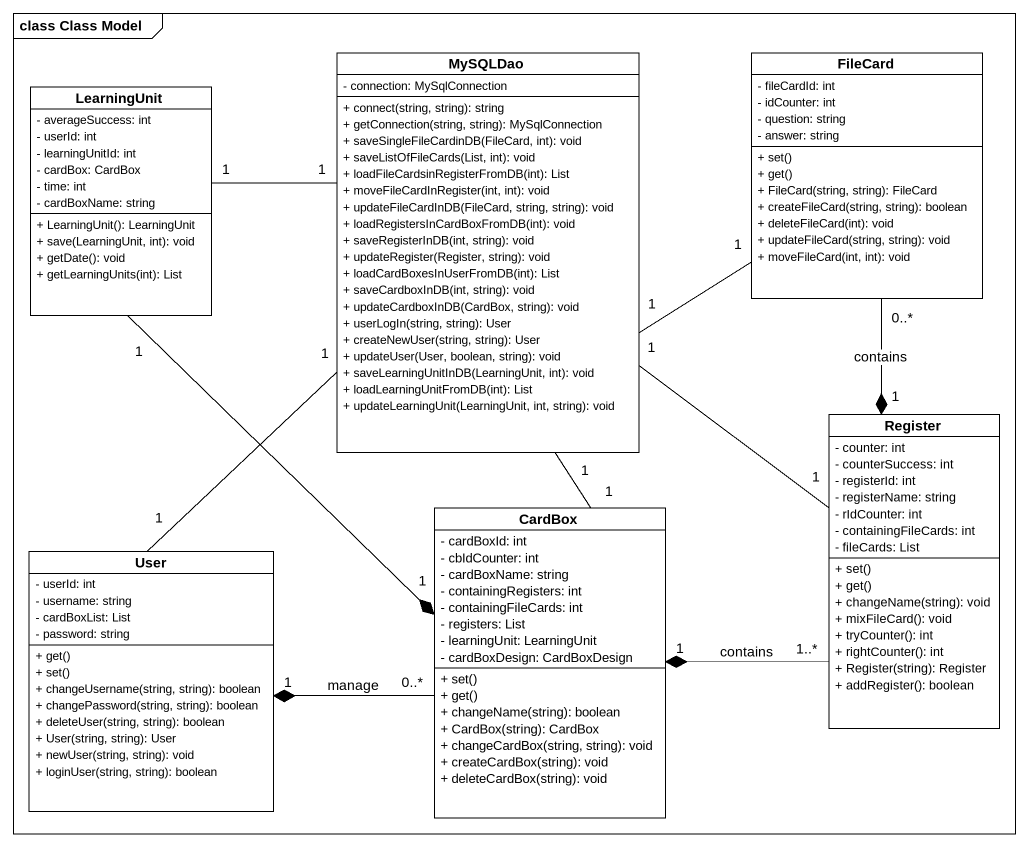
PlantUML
@startuml
mainframe class Class Model
hide circle
hide empty members
skinparam classAttributeIconSize 0
class LearningUnit {
  - averageSuccess: int
  - userId: int
  - learningUnitId: int
  - cardBox: CardBox
  - time: int
  - cardBoxName: string
  + LearningUnit(): LearningUnit
  + save(LearningUnit, int): void
  + getDate(): void
  + getLearningUnits(int): List
}
class MySQLDao {
  - connection: MySqlConnection
  + connect(string, string): string
  + getConnection(string, string): MySqlConnection
  + saveSingleFileCardinDB(FileCard, int): void
  + saveListOfFileCards(List, int): void
  + loadFileCardsinRegisterFromDB(int): List
  + moveFileCardInRegister(int, int): void
  + updateFileCardInDB(FileCard, string, string): void
  + loadRegistersInCardBoxFromDB(int): void
  + saveRegisterInDB(int, string): void
  + updateRegister(Register, string): void
  + loadCardBoxesInUserFromDB(int): List
  + saveCardboxInDB(int, string): void
  + updateCardboxInDB(CardBox, string): void
  + userLogIn(string, string): User
  + createNewUser(string, string): User
  + updateUser(User, boolean, string): void
  + saveLearningUnitInDB(LearningUnit, int): void
  + loadLearningUnitFromDB(int): List
  + updateLearningUnit(LearningUnit, int, string): void
}
class FileCard {
  - fileCardId: int
  - idCounter: int
  - question: string
  - answer: string
  + set()
  + get()
  + FileCard(string, string): FileCard
  + createFileCard(string, string): boolean
  + deleteFileCard(int): void
  + updateFileCard(string, string): void
  + moveFileCard(int, int): void
}
class Register {
  - counter: int
  - counterSuccess: int
  - registerId: int
  - registerName: string
  - rIdCounter: int
  - containingFileCards: int
  - fileCards: List
  + set()
  + get()
  + changeName(string): void
  + mixFileCard(): void
  + tryCounter(): int
  + rightCounter(): int
  + Register(string): Register
  + addRegister(): boolean
}
class CardBox {
  - cardBoxId: int
  - cbIdCounter: int
  - cardBoxName: string
  - containingRegisters: int
  - containingFileCards: int
  - registers: List
  - learningUnit: LearningUnit
  - cardBoxDesign: CardBoxDesign
  + set()
  + get()
  + changeName(string): boolean
  + CardBox(string): CardBox
  + changeCardBox(string, string): void
  + createCardBox(string): void
  + deleteCardBox(string): void
}
class User {
  - userId: int
  - username: string
  - cardBoxList: List
  - password: string
  + get()
  + set()
  + changeUsername(string, string): boolean
  + changePassword(string, string): boolean
  + deleteUser(string, string): boolean
  + User(string, string): User
  + newUser(string, string): void
  + loginUser(string, string): boolean
}
LearningUnit "1" -right- "1" MySQLDao
LearningUnit "1" --* "1" CardBox
FileCard "1" -left- "1" MySQLDao
FileCard "0..*" --* "1" Register : contains
Register "1" -up- "1" MySQLDao
Register "1..*" -left-* "1" CardBox : contains
CardBox "1" -up- "1" MySQLDao
CardBox "0..*" -left-* "1" User : manage
User "1" -up- "1" MySQLDao
@enduml
